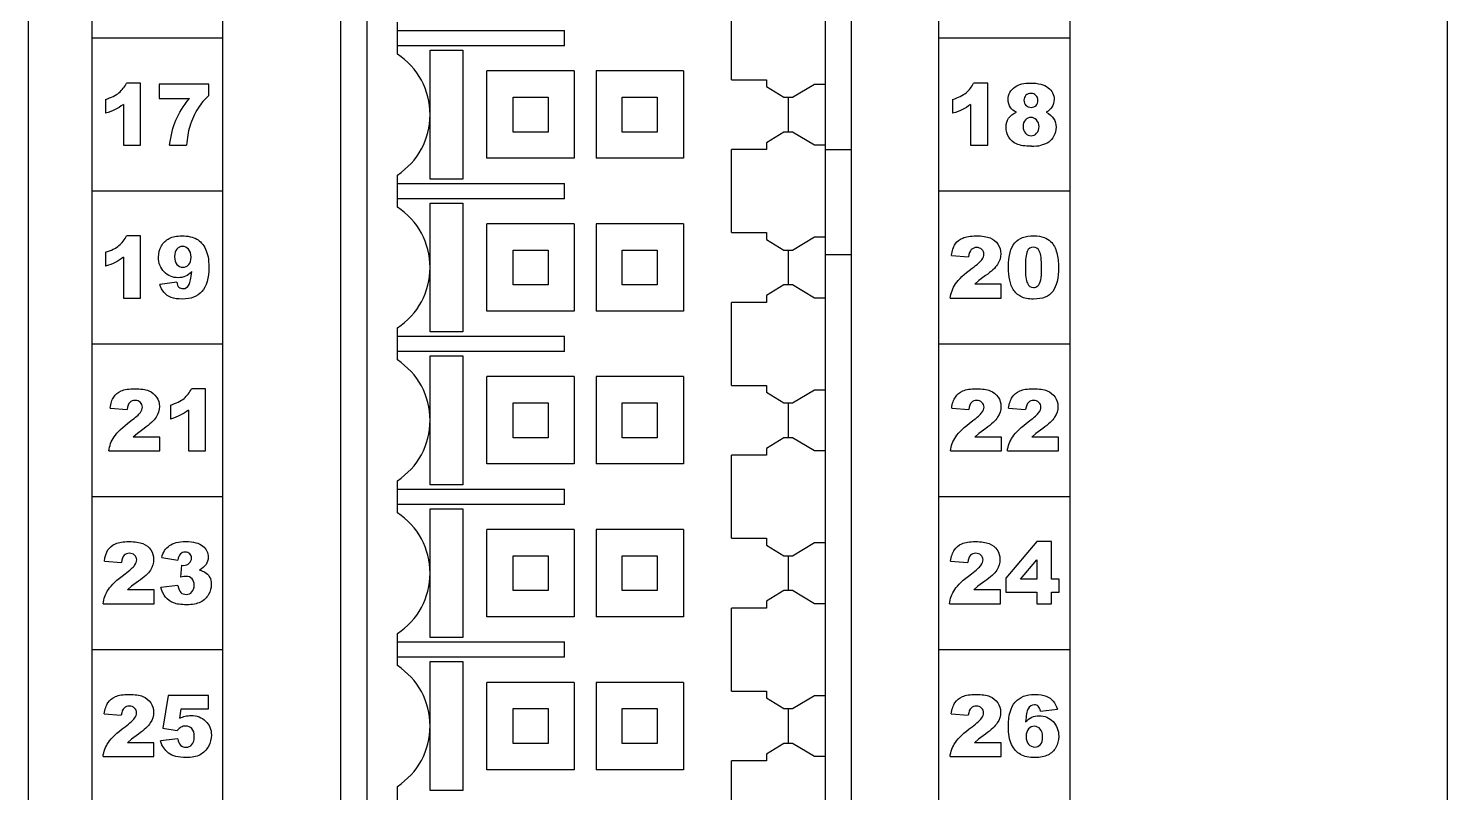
# Model space of a CAD drawing. Header units: millimetres. Extents: x 33 to 632, y -490 to 20.
# Drawn here: x 79.75 to 112.25, y -437.03 to -419.53 of the extents above; entities that cross this region are included whole.
import ezdxf

# ---------------------------------------------------------------- set-up
doc = ezdxf.new("R2010")
doc.units = ezdxf.units.MM
for name, color, linetype in [('1728620000_DXF_CONTINUOUS_LINE', 7, 'Continuous'), ('176260PIN_ASDXF_CONTINUOUS_LINE', 7, 'Continuous'), ('AOMJ712I_002DXF_CONTINUOUS_LINE', 7, 'Continuous')]:
    doc.layers.add(name, color=color, linetype=linetype)

# ---------------------------------------------------------------- blocks, each defined once
blk = doc.blocks.new('MOD_AOM712i')
at = {"layer": '1728620000_DXF_CONTINUOUS_LINE', "color": 7, "linetype": 'Continuous'}
for p, q in [((7.5, 85.75), (7.5, 15.75)), ((18, 15.75), (18, 85.75)), ((15.85, 53.3), (15.85, 55.2)), ((8.2, 53.883), (8.2, 54.617)), ((8.2, 54.425), (12.025, 54.425)), ((12.025, 54.075), (12.025, 54.425)), ((12.025, 54.075), (8.2, 54.075)), ((8.95, 53.975), (9.702, 53.975)), ((8.95, 52.504), (8.95, 53.975)), ((9.702, 53.975), (9.702, 51.025)), ((12.25, 53.5), (10.25, 53.5)), ((10.25, 51.5), (10.25, 53.5)), ((12.25, 53.5), (12.25, 51.5)), ((14.75, 53.5), (12.75, 53.5)), ((12.75, 53.5), (12.75, 51.5)), ((14.75, 53.5), (14.75, 51.5)), ((15.85, 53.3), (16.65, 53.3)), ((16.65, 53.3), (16.65, 53.142)), ((16.65, 53.142), (17.053, 52.9)), ((17.25, 52.9), (17.75, 53.2)), ((17.75, 53.2), (18, 53.2)), ((10.85, 52.9), (11.65, 52.9)), ((10.85, 52.1), (10.85, 52.9)), ((11.65, 52.9), (11.65, 52.1)), ((13.35, 52.9), (14.15, 52.9)), ((13.35, 52.1), (13.35, 52.9)), ((14.15, 52.9), (14.15, 52.1)), ((17.053, 52.9), (17.25, 52.9)), ((17.15, 52.9), (17.15, 52.1)), ((8.95, 51.025), (8.95, 52.496)), ((11.65, 52.1), (10.85, 52.1)), ((14.15, 52.1), (13.35, 52.1)), ((17.053, 52.1), (16.65, 51.858)), ((17.25, 52.1), (17.053, 52.1)), ((17.75, 51.8), (17.25, 52.1)), ((16.65, 51.7), (15.85, 51.7)), ((15.85, 49.8), (15.85, 51.7)), ((16.65, 51.858), (16.65, 51.7)), ((18, 51.8), (17.75, 51.8)), ((12.25, 51.5), (10.25, 51.5)), ((14.75, 51.5), (12.75, 51.5)), ((8.2, 50.383), (8.2, 51.117)), ((8.2, 50.925), (12.025, 50.925)), ((9.702, 51.025), (8.95, 51.025)), ((12.025, 50.575), (12.025, 50.925)), ((12.025, 50.575), (8.2, 50.575)), ((8.95, 50.475), (9.702, 50.475)), ((8.95, 49.004), (8.95, 50.475)), ((9.702, 50.475), (9.702, 47.525)), ((12.25, 50), (10.25, 50)), ((10.25, 48), (10.25, 50)), ((12.25, 50), (12.25, 48)), ((14.75, 50), (12.75, 50)), ((12.75, 50), (12.75, 48)), ((14.75, 50), (14.75, 48)), ((15.85, 49.8), (16.65, 49.8)), ((16.65, 49.8), (16.65, 49.642)), ((10.85, 49.4), (11.65, 49.4)), ((10.85, 48.6), (10.85, 49.4)), ((11.65, 49.4), (11.65, 48.6)), ((13.35, 49.4), (14.15, 49.4)), ((13.35, 48.6), (13.35, 49.4)), ((14.15, 49.4), (14.15, 48.6)), ((16.65, 49.642), (17.053, 49.4)), ((17.053, 49.4), (17.25, 49.4)), ((17.15, 49.4), (17.15, 48.6)), ((17.25, 49.4), (17.75, 49.7)), ((17.75, 49.7), (18, 49.7)), ((8.95, 47.525), (8.95, 48.996)), ((11.65, 48.6), (10.85, 48.6)), ((14.15, 48.6), (13.35, 48.6)), ((17.053, 48.6), (16.65, 48.358)), ((17.25, 48.6), (17.053, 48.6)), ((17.75, 48.3), (17.25, 48.6)), ((16.65, 48.2), (15.85, 48.2)), ((15.85, 46.3), (15.85, 48.2)), ((16.65, 48.358), (16.65, 48.2)), ((18, 48.3), (17.75, 48.3)), ((12.25, 48), (10.25, 48)), ((14.75, 48), (12.75, 48)), ((8.2, 46.883), (8.2, 47.617)), ((9.702, 47.525), (8.95, 47.525)), ((8.2, 47.425), (12.025, 47.425)), ((12.025, 47.075), (12.025, 47.425)), ((12.025, 47.075), (8.2, 47.075)), ((8.95, 46.975), (9.702, 46.975)), ((8.95, 45.504), (8.95, 46.975)), ((9.702, 46.975), (9.702, 44.025)), ((12.25, 46.5), (10.25, 46.5)), ((10.25, 44.5), (10.25, 46.5)), ((12.25, 46.5), (12.25, 44.5)), ((14.75, 46.5), (12.75, 46.5)), ((12.75, 46.5), (12.75, 44.5)), ((14.75, 46.5), (14.75, 44.5)), ((15.85, 46.3), (16.65, 46.3)), ((16.65, 46.3), (16.65, 46.142)), ((17.25, 45.9), (17.75, 46.2)), ((17.75, 46.2), (18, 46.2)), ((10.85, 45.9), (11.65, 45.9)), ((10.85, 45.1), (10.85, 45.9)), ((11.65, 45.9), (11.65, 45.1)), ((13.35, 45.9), (14.15, 45.9)), ((13.35, 45.1), (13.35, 45.9)), ((14.15, 45.9), (14.15, 45.1)), ((16.65, 46.142), (17.053, 45.9)), ((17.053, 45.9), (17.25, 45.9)), ((17.15, 45.9), (17.15, 45.1)), ((8.95, 44.025), (8.95, 45.496)), ((11.65, 45.1), (10.85, 45.1)), ((14.15, 45.1), (13.35, 45.1)), ((17.053, 45.1), (16.65, 44.858)), ((16.65, 44.858), (16.65, 44.7)), ((17.25, 45.1), (17.053, 45.1)), ((17.75, 44.8), (17.25, 45.1)), ((16.65, 44.7), (15.85, 44.7)), ((15.85, 42.8), (15.85, 44.7)), ((18, 44.8), (17.75, 44.8)), ((12.25, 44.5), (10.25, 44.5)), ((14.75, 44.5), (12.75, 44.5)), ((8.2, 43.383), (8.2, 44.117)), ((8.2, 43.925), (12.025, 43.925)), ((9.702, 44.025), (8.95, 44.025)), ((12.025, 43.575), (12.025, 43.925)), ((12.025, 43.575), (8.2, 43.575)), ((8.95, 43.475), (9.702, 43.475)), ((8.95, 42.004), (8.95, 43.475)), ((9.702, 43.475), (9.702, 40.525)), ((12.25, 43), (10.25, 43)), ((10.25, 41), (10.25, 43)), ((12.25, 43), (12.25, 41)), ((14.75, 43), (12.75, 43)), ((12.75, 43), (12.75, 41)), ((14.75, 43), (14.75, 41)), ((15.85, 42.8), (16.65, 42.8)), ((16.65, 42.8), (16.65, 42.642)), ((16.65, 42.642), (17.053, 42.4)), ((17.25, 42.4), (17.75, 42.7)), ((17.75, 42.7), (18, 42.7)), ((10.85, 42.4), (11.65, 42.4)), ((10.85, 41.6), (10.85, 42.4)), ((11.65, 42.4), (11.65, 41.6)), ((13.35, 42.4), (14.15, 42.4)), ((13.35, 41.6), (13.35, 42.4)), ((14.15, 42.4), (14.15, 41.6)), ((17.053, 42.4), (17.25, 42.4)), ((17.15, 42.4), (17.15, 41.6)), ((8.95, 40.525), (8.95, 41.996)), ((11.65, 41.6), (10.85, 41.6)), ((14.15, 41.6), (13.35, 41.6)), ((17.053, 41.6), (16.65, 41.358)), ((17.25, 41.6), (17.053, 41.6)), ((17.75, 41.3), (17.25, 41.6)), ((16.65, 41.358), (16.65, 41.2)), ((18, 41.3), (17.75, 41.3)), ((12.25, 41), (10.25, 41)), ((14.75, 41), (12.75, 41)), ((16.65, 41.2), (15.85, 41.2)), ((15.85, 39.3), (15.85, 41.2)), ((8.2, 39.883), (8.2, 40.617)), ((8.2, 40.425), (12.025, 40.425)), ((9.702, 40.525), (8.95, 40.525)), ((12.025, 40.075), (12.025, 40.425)), ((12.025, 40.075), (8.2, 40.075)), ((8.95, 39.975), (9.702, 39.975)), ((8.95, 38.504), (8.95, 39.975)), ((9.702, 39.975), (9.702, 37.025)), ((12.25, 39.5), (10.25, 39.5)), ((10.25, 37.5), (10.25, 39.5)), ((12.25, 39.5), (12.25, 37.5)), ((14.75, 39.5), (12.75, 39.5)), ((12.75, 39.5), (12.75, 37.5)), ((14.75, 39.5), (14.75, 37.5)), ((15.85, 39.3), (16.65, 39.3)), ((16.65, 39.3), (16.65, 39.142)), ((16.65, 39.142), (17.053, 38.9)), ((17.25, 38.9), (17.75, 39.2)), ((17.75, 39.2), (18, 39.2)), ((10.85, 38.9), (11.65, 38.9)), ((10.85, 38.1), (10.85, 38.9)), ((11.65, 38.9), (11.65, 38.1)), ((13.35, 38.9), (14.15, 38.9)), ((13.35, 38.1), (13.35, 38.9)), ((14.15, 38.9), (14.15, 38.1)), ((17.053, 38.9), (17.25, 38.9)), ((17.15, 38.9), (17.15, 38.1)), ((8.95, 37.025), (8.95, 38.496)), ((11.65, 38.1), (10.85, 38.1)), ((14.15, 38.1), (13.35, 38.1)), ((17.053, 38.1), (16.65, 37.858)), ((17.25, 38.1), (17.053, 38.1)), ((17.75, 37.8), (17.25, 38.1)), ((16.65, 37.7), (15.85, 37.7)), ((15.85, 35.8), (15.85, 37.7)), ((16.65, 37.858), (16.65, 37.7)), ((18, 37.8), (17.75, 37.8)), ((12.25, 37.5), (10.25, 37.5)), ((14.75, 37.5), (12.75, 37.5)), ((8.2, 36.383), (8.2, 37.117)), ((9.702, 37.025), (8.95, 37.025))]:
    blk.add_line(p, q, dxfattribs=at)
for centre in [(7.3, 52.5), (7.3, 49), (7.3, 45.5), (7.3, 42), (7.3, 38.5)]:
    blk.add_arc(centre, 1.65, 303.0557, 56.9443, dxfattribs=at)
at = {"layer": '176260PIN_ASDXF_CONTINUOUS_LINE', "color": 7, "linetype": 'Continuous'}
for p, q in [((18, 51.7), (18.6, 51.7)), ((18, 51.7), (18.6, 51.7)), ((18, 49.3), (18.6, 49.3)), ((18, 49.3), (18.6, 49.3))]:
    blk.add_line(p, q, dxfattribs=at)
at = {"layer": 'AOMJ712I_002DXF_CONTINUOUS_LINE', "color": 7, "linetype": 'Continuous'}
for p, q in [((-0.25, 6), (-0.25, 91.9)), ((32.25, 6), (32.25, 91.9)), ((6.9, 85.35), (6.9, 16.15)), ((18.6, 16.15), (18.6, 85.35))]:
    blk.add_line(p, q, dxfattribs=at)
at = {"layer": 'AOMJ712I_002DXF_CONTINUOUS_LINE', "color": 4, "linetype": 'Continuous'}
for p, q in [((1.2, 82.25), (1.2, 19.25)), ((4.2, 19.25), (4.2, 82.25)), ((20.6, 19.25), (20.6, 82.25)), ((23.6, 82.25), (23.6, 19.25)), ((4.2, 54.25), (1.2, 54.25)), ((23.6, 54.25), (20.6, 54.25)), ((2.318, 53.224), (1.997, 53.224)), ((2.318, 51.8), (2.318, 53.224)), ((2.748, 53.2), (2.748, 52.871)), ((3.884, 53.2), (2.748, 53.2)), ((3.884, 52.937), (3.884, 53.2)), ((21.718, 53.224), (21.396, 53.224)), ((21.718, 51.8), (21.718, 53.224)), ((1.516, 52.849), (1.516, 52.53)), ((1.925, 52.733), (1.925, 51.8)), ((2.748, 52.871), (3.44, 52.871)), ((20.915, 52.849), (20.915, 52.53)), ((21.324, 52.733), (21.324, 51.8)), ((1.925, 51.8), (2.318, 51.8)), ((2.984, 51.8), (3.372, 51.8)), ((21.324, 51.8), (21.718, 51.8)), ((4.2, 50.75), (1.2, 50.75)), ((23.6, 50.75), (20.6, 50.75)), ((2.319, 49.724), (1.997, 49.724)), ((2.319, 48.3), (2.319, 49.724)), ((1.517, 49.349), (1.517, 49.03)), ((1.926, 49.233), (1.926, 48.3)), ((20.89, 49.277), (21.28, 49.245)), ((21.671, 48.816), (21.514, 48.702)), ((3.146, 48.663), (2.759, 48.614)), ((21.514, 48.702), (21.421, 48.617)), ((22.028, 48.617), (21.421, 48.617)), ((22.028, 48.3), (22.028, 48.617)), ((1.926, 48.3), (2.319, 48.3)), ((20.861, 48.3), (22.028, 48.3)), ((1.2, 47.25), (4.2, 47.25)), ((20.6, 47.25), (23.6, 47.25)), ((3.807, 46.224), (3.485, 46.224)), ((3.807, 44.8), (3.807, 46.224)), ((3.005, 45.849), (3.005, 45.53)), ((1.621, 45.777), (2.011, 45.745)), ((3.414, 45.733), (3.414, 44.8)), ((20.893, 45.777), (21.283, 45.745)), ((22.197, 45.777), (22.587, 45.745)), ((2.245, 45.202), (2.152, 45.117)), ((2.402, 45.316), (2.245, 45.202)), ((21.517, 45.202), (21.424, 45.117)), ((21.674, 45.316), (21.517, 45.202)), ((22.821, 45.202), (22.728, 45.117)), ((22.978, 45.316), (22.821, 45.202)), ((2.76, 45.117), (2.152, 45.117)), ((2.76, 44.8), (2.76, 45.117)), ((22.031, 45.117), (21.424, 45.117)), ((22.031, 44.8), (22.031, 45.117)), ((23.336, 45.117), (22.728, 45.117)), ((23.336, 44.8), (23.336, 45.117)), ((1.593, 44.8), (2.76, 44.8)), ((3.414, 44.8), (3.807, 44.8)), ((20.864, 44.8), (22.031, 44.8)), ((22.169, 44.8), (23.336, 44.8)), ((4.2, 43.75), (1.2, 43.75)), ((23.6, 43.75), (20.6, 43.75)), ((22.843, 42.724), (22.135, 41.882)), ((23.182, 42.724), (22.843, 42.724)), ((23.182, 41.863), (23.182, 42.724)), ((1.49, 42.277), (1.879, 42.245)), ((2.804, 42.361), (3.171, 42.295)), ((20.87, 42.277), (21.26, 42.245)), ((22.468, 41.863), (22.843, 42.304)), ((22.843, 42.304), (22.843, 41.863)), ((3.255, 42.182), (3.235, 41.905)), ((3.255, 42.182), (3.306, 42.178)), ((2.113, 41.702), (2.021, 41.617)), ((2.628, 41.617), (2.021, 41.617)), ((2.271, 41.816), (2.113, 41.702)), ((2.628, 41.3), (2.628, 41.617)), ((3.171, 41.721), (2.783, 41.67)), ((21.494, 41.702), (21.401, 41.617)), ((22.009, 41.617), (21.401, 41.617)), ((21.651, 41.816), (21.494, 41.702)), ((22.009, 41.3), (22.009, 41.617)), ((22.135, 41.882), (22.135, 41.562)), ((22.843, 41.863), (22.468, 41.863)), ((23.358, 41.863), (23.182, 41.863)), ((23.358, 41.562), (23.358, 41.863)), ((1.461, 41.3), (2.628, 41.3)), ((20.842, 41.3), (22.009, 41.3)), ((22.135, 41.562), (22.843, 41.562)), ((22.843, 41.562), (22.843, 41.3)), ((22.843, 41.3), (23.182, 41.3)), ((23.182, 41.562), (23.358, 41.562)), ((23.182, 41.3), (23.182, 41.562)), ((1.2, 40.25), (4.2, 40.25)), ((20.6, 40.25), (23.6, 40.25)), ((2.95, 39.2), (2.827, 38.447)), ((3.874, 39.2), (2.95, 39.2)), ((3.874, 38.89), (3.874, 39.2)), ((1.488, 38.777), (1.878, 38.745)), ((3.215, 38.68), (3.248, 38.89)), ((3.248, 38.89), (3.874, 38.89)), ((20.884, 38.777), (21.274, 38.745)), ((22.928, 38.837), (23.315, 38.885)), ((2.827, 38.447), (3.158, 38.4)), ((2.112, 38.202), (2.019, 38.117)), ((2.626, 38.117), (2.019, 38.117)), ((2.269, 38.316), (2.112, 38.202)), ((2.626, 37.8), (2.626, 38.117)), ((3.17, 38.206), (2.776, 38.163)), ((21.508, 38.202), (21.415, 38.117)), ((22.023, 38.117), (21.415, 38.117)), ((21.665, 38.316), (21.508, 38.202)), ((22.023, 37.8), (22.023, 38.117)), ((1.459, 37.8), (2.626, 37.8)), ((20.856, 37.8), (22.023, 37.8))]:
    blk.add_line(p, q, dxfattribs=at)
blk.add_arc((22.72, 52.847), 1.071, 270.0061, 282.0044, dxfattribs=at)
for points in [[(1.516, 52.849), (1.648, 52.891), (1.751, 52.942), (1.825, 53.002)], [(1.825, 53.002), (1.897, 53.062), (1.955, 53.136), (1.997, 53.224)], [(20.915, 52.849), (21.047, 52.891), (21.15, 52.942), (21.224, 53.002)], [(21.224, 53.002), (21.296, 53.062), (21.354, 53.136), (21.396, 53.224)], [(22.184, 52.85), (22.184, 52.967), (22.238, 53.063), (22.349, 53.138)], [(22.349, 53.138), (22.435, 53.195), (22.548, 53.224), (22.69, 53.224)], [(22.709, 52.987), (22.661, 52.987), (22.623, 52.972), (22.593, 52.942)], [(22.69, 53.224), (22.877, 53.224), (23.014, 53.188), (23.104, 53.117)], [(22.823, 52.941), (22.793, 52.972), (22.755, 52.987), (22.709, 52.987)], [(23.104, 53.117), (23.194, 53.045), (23.239, 52.956), (23.239, 52.848)], [(1.925, 52.733), (1.861, 52.684), (1.799, 52.645), (1.74, 52.615)], [(3.128, 52.375), (3.193, 52.53), (3.297, 52.695), (3.44, 52.871)], [(3.884, 52.937), (3.784, 52.848), (3.702, 52.751), (3.636, 52.648)], [(21.324, 52.733), (21.26, 52.684), (21.198, 52.645), (21.139, 52.615)], [(22.241, 52.661), (22.203, 52.716), (22.184, 52.779), (22.184, 52.85)], [(22.375, 52.553), (22.313, 52.585), (22.269, 52.621), (22.241, 52.661)], [(22.593, 52.942), (22.564, 52.913), (22.549, 52.874), (22.549, 52.828)], [(22.549, 52.828), (22.549, 52.779), (22.564, 52.74), (22.594, 52.71)], [(22.594, 52.71), (22.625, 52.68), (22.665, 52.666), (22.715, 52.666)], [(22.715, 52.666), (22.759, 52.666), (22.797, 52.68), (22.826, 52.71)], [(22.868, 52.824), (22.868, 52.871), (22.853, 52.911), (22.823, 52.941)], [(22.826, 52.71), (22.854, 52.739), (22.868, 52.777), (22.868, 52.824)], [(23.185, 52.671), (23.159, 52.63), (23.117, 52.591), (23.059, 52.553)], [(23.239, 52.848), (23.239, 52.785), (23.221, 52.725), (23.185, 52.671)], [(1.74, 52.615), (1.681, 52.585), (1.606, 52.556), (1.516, 52.53)], [(2.984, 51.8), (3.015, 52.028), (3.062, 52.22), (3.128, 52.375)], [(3.636, 52.648), (3.556, 52.522), (3.492, 52.382), (3.445, 52.227)], [(21.139, 52.615), (21.08, 52.585), (21.005, 52.556), (20.915, 52.53)], [(22.141, 52.212), (22.141, 52.294), (22.16, 52.362), (22.198, 52.42)], [(22.198, 52.42), (22.236, 52.477), (22.294, 52.521), (22.375, 52.553)], [(22.582, 52.38), (22.545, 52.341), (22.528, 52.29), (22.528, 52.225)], [(22.709, 52.437), (22.66, 52.437), (22.618, 52.418), (22.582, 52.38)], [(22.837, 52.378), (22.8, 52.417), (22.758, 52.437), (22.709, 52.437)], [(22.894, 52.226), (22.894, 52.287), (22.875, 52.338), (22.837, 52.378)], [(23.059, 52.553), (23.135, 52.516), (23.191, 52.468), (23.228, 52.408)], [(23.228, 52.408), (23.266, 52.348), (23.285, 52.282), (23.285, 52.21)], [(3.445, 52.227), (3.409, 52.107), (3.384, 51.964), (3.372, 51.8)], [(22.201, 51.983), (22.161, 52.051), (22.141, 52.128), (22.141, 52.212)], [(22.528, 52.225), (22.528, 52.163), (22.546, 52.112), (22.584, 52.073)], [(22.584, 52.073), (22.622, 52.034), (22.665, 52.015), (22.714, 52.015)], [(22.714, 52.015), (22.759, 52.015), (22.801, 52.034), (22.838, 52.074)], [(22.838, 52.074), (22.875, 52.114), (22.894, 52.165), (22.894, 52.226)], [(23.236, 52.013), (23.203, 51.952), (23.164, 51.905), (23.118, 51.872)], [(23.285, 52.21), (23.285, 52.139), (23.268, 52.074), (23.236, 52.013)], [(22.38, 51.829), (22.302, 51.863), (22.242, 51.915), (22.201, 51.983)], [(22.72, 51.776), (22.571, 51.776), (22.459, 51.794), (22.38, 51.829)], [(23.118, 51.872), (23.071, 51.839), (23.012, 51.814), (22.943, 51.8)], [(1.517, 49.349), (1.649, 49.391), (1.752, 49.442), (1.825, 49.502)], [(1.825, 49.502), (1.898, 49.562), (1.955, 49.636), (1.997, 49.724)], [(2.73, 49.238), (2.73, 49.33), (2.752, 49.415), (2.795, 49.492)], [(2.795, 49.492), (2.839, 49.568), (2.9, 49.626), (2.977, 49.665)], [(2.977, 49.665), (3.053, 49.704), (3.151, 49.724), (3.267, 49.724)], [(3.15, 49.423), (3.115, 49.384), (3.099, 49.326), (3.099, 49.248)], [(3.279, 49.481), (3.227, 49.481), (3.184, 49.461), (3.15, 49.423)], [(3.267, 49.724), (3.407, 49.724), (3.519, 49.699), (3.604, 49.651)], [(3.418, 49.416), (3.38, 49.459), (3.333, 49.481), (3.279, 49.481)], [(3.475, 49.239), (3.475, 49.314), (3.456, 49.373), (3.418, 49.416)], [(3.604, 49.651), (3.688, 49.604), (3.756, 49.527), (3.807, 49.422)], [(3.807, 49.422), (3.857, 49.317), (3.883, 49.18), (3.883, 49.008)], [(20.89, 49.277), (20.905, 49.386), (20.933, 49.472), (20.974, 49.533)], [(20.974, 49.533), (21.014, 49.594), (21.071, 49.642), (21.146, 49.674)], [(21.146, 49.674), (21.22, 49.707), (21.323, 49.724), (21.454, 49.724)], [(21.343, 49.41), (21.311, 49.379), (21.29, 49.324), (21.28, 49.245)], [(21.465, 49.457), (21.415, 49.457), (21.374, 49.441), (21.343, 49.41)], [(21.454, 49.724), (21.591, 49.724), (21.697, 49.708), (21.773, 49.677)], [(21.583, 49.412), (21.552, 49.442), (21.513, 49.457), (21.465, 49.457)], [(21.631, 49.303), (21.631, 49.345), (21.615, 49.381), (21.583, 49.412)], [(21.773, 49.677), (21.85, 49.646), (21.909, 49.598), (21.953, 49.533)], [(21.953, 49.533), (21.997, 49.468), (22.019, 49.396), (22.019, 49.316)], [(22.195, 49.006), (22.195, 49.271), (22.242, 49.457), (22.338, 49.564)], [(22.338, 49.564), (22.433, 49.67), (22.579, 49.724), (22.776, 49.724)], [(22.763, 49.465), (22.698, 49.465), (22.652, 49.432), (22.623, 49.367)], [(22.904, 49.369), (22.873, 49.433), (22.826, 49.465), (22.763, 49.465)], [(22.776, 49.724), (22.87, 49.724), (22.947, 49.711), (23.008, 49.688)], [(23.008, 49.688), (23.068, 49.666), (23.118, 49.635), (23.156, 49.598)], [(23.156, 49.598), (23.194, 49.561), (23.224, 49.521), (23.246, 49.48)], [(23.246, 49.48), (23.268, 49.439), (23.286, 49.392), (23.299, 49.337)], [(1.74, 49.115), (1.681, 49.085), (1.607, 49.056), (1.517, 49.03)], [(1.926, 49.233), (1.862, 49.184), (1.799, 49.145), (1.74, 49.115)], [(2.858, 48.899), (2.773, 48.989), (2.73, 49.101), (2.73, 49.238)], [(3.099, 49.248), (3.099, 49.17), (3.116, 49.11), (3.151, 49.069)], [(3.421, 49.067), (3.457, 49.107), (3.475, 49.164), (3.475, 49.239)], [(21.365, 48.985), (21.478, 49.069), (21.551, 49.134), (21.583, 49.178)], [(21.583, 49.178), (21.615, 49.222), (21.631, 49.263), (21.631, 49.303)], [(22.019, 49.316), (22.019, 49.23), (21.993, 49.149), (21.944, 49.071)], [(22.623, 49.367), (22.595, 49.302), (22.58, 49.18), (22.58, 49.005)], [(22.952, 48.994), (22.952, 49.18), (22.936, 49.305), (22.904, 49.369)], [(23.299, 49.337), (23.325, 49.232), (23.339, 49.123), (23.339, 49.011)], [(3.177, 48.766), (3.05, 48.766), (2.944, 48.81), (2.858, 48.899)], [(3.151, 49.069), (3.187, 49.027), (3.231, 49.007), (3.284, 49.007)], [(3.347, 48.799), (3.297, 48.777), (3.241, 48.766), (3.177, 48.766)], [(3.284, 49.007), (3.339, 49.007), (3.385, 49.027), (3.421, 49.067)], [(3.49, 48.905), (3.443, 48.857), (3.395, 48.821), (3.347, 48.799)], [(3.432, 48.61), (3.457, 48.655), (3.476, 48.754), (3.49, 48.905)], [(3.883, 49.008), (3.883, 48.755), (3.83, 48.569), (3.723, 48.452)], [(20.983, 48.625), (21.05, 48.726), (21.177, 48.846), (21.365, 48.985)], [(21.944, 49.071), (21.894, 48.993), (21.803, 48.908), (21.671, 48.816)], [(22.222, 48.709), (22.203, 48.798), (22.195, 48.897), (22.195, 49.006)], [(22.58, 49.005), (22.58, 48.826), (22.596, 48.704), (22.627, 48.639)], [(22.931, 48.714), (22.944, 48.774), (22.952, 48.867), (22.952, 48.994)], [(23.339, 49.011), (23.339, 48.756), (23.296, 48.57), (23.21, 48.453)], [(2.857, 48.428), (2.815, 48.478), (2.782, 48.54), (2.759, 48.614)], [(3.018, 48.315), (2.953, 48.34), (2.9, 48.378), (2.857, 48.428)], [(3.146, 48.663), (3.156, 48.608), (3.173, 48.57), (3.197, 48.548)], [(3.197, 48.548), (3.221, 48.525), (3.251, 48.515), (3.286, 48.515)], [(3.723, 48.452), (3.617, 48.334), (3.47, 48.276), (3.282, 48.276)], [(3.286, 48.515), (3.348, 48.515), (3.397, 48.546), (3.432, 48.61)], [(20.861, 48.3), (20.875, 48.415), (20.915, 48.523), (20.983, 48.625)], [(22.301, 48.497), (22.267, 48.549), (22.241, 48.619), (22.222, 48.709)], [(22.48, 48.332), (22.408, 48.37), (22.347, 48.425), (22.301, 48.497)], [(22.627, 48.639), (22.659, 48.574), (22.705, 48.542), (22.765, 48.542)], [(22.765, 48.542), (22.804, 48.542), (22.838, 48.555), (22.867, 48.583)], [(23.21, 48.453), (23.124, 48.334), (22.976, 48.276), (22.766, 48.276)], [(22.867, 48.583), (22.895, 48.61), (22.917, 48.654), (22.931, 48.714)], [(3.282, 48.276), (3.17, 48.276), (3.082, 48.289), (3.018, 48.315)], [(22.766, 48.276), (22.647, 48.276), (22.553, 48.295), (22.48, 48.332)], [(1.705, 46.033), (1.745, 46.094), (1.803, 46.142), (1.877, 46.174)], [(1.877, 46.174), (1.952, 46.207), (2.054, 46.224), (2.186, 46.224)], [(2.186, 46.224), (2.322, 46.224), (2.428, 46.208), (2.505, 46.177)], [(2.505, 46.177), (2.581, 46.146), (2.64, 46.098), (2.684, 46.033)], [(3.314, 46.002), (3.386, 46.062), (3.443, 46.136), (3.485, 46.224)], [(20.977, 46.033), (21.017, 46.094), (21.074, 46.142), (21.149, 46.174)], [(21.149, 46.174), (21.223, 46.207), (21.326, 46.224), (21.457, 46.224)], [(21.457, 46.224), (21.594, 46.224), (21.7, 46.208), (21.776, 46.177)], [(21.776, 46.177), (21.853, 46.146), (21.912, 46.098), (21.956, 46.033)], [(22.281, 46.033), (22.322, 46.094), (22.379, 46.142), (22.453, 46.174)], [(22.453, 46.174), (22.528, 46.207), (22.63, 46.224), (22.762, 46.224)], [(22.762, 46.224), (22.898, 46.224), (23.004, 46.208), (23.081, 46.177)], [(23.081, 46.177), (23.157, 46.146), (23.216, 46.098), (23.26, 46.033)], [(1.621, 45.777), (1.637, 45.886), (1.664, 45.972), (1.705, 46.033)], [(2.074, 45.91), (2.042, 45.879), (2.021, 45.824), (2.011, 45.745)], [(2.196, 45.957), (2.147, 45.957), (2.106, 45.941), (2.074, 45.91)], [(2.315, 45.912), (2.283, 45.942), (2.244, 45.957), (2.196, 45.957)], [(2.362, 45.803), (2.362, 45.845), (2.346, 45.881), (2.315, 45.912)], [(2.684, 46.033), (2.728, 45.968), (2.75, 45.896), (2.75, 45.816)], [(3.005, 45.849), (3.137, 45.891), (3.24, 45.942), (3.314, 46.002)], [(20.893, 45.777), (20.908, 45.886), (20.936, 45.972), (20.977, 46.033)], [(21.346, 45.91), (21.314, 45.879), (21.293, 45.824), (21.283, 45.745)], [(21.468, 45.957), (21.418, 45.957), (21.377, 45.941), (21.346, 45.91)], [(21.586, 45.912), (21.555, 45.942), (21.516, 45.957), (21.468, 45.957)], [(21.634, 45.803), (21.634, 45.845), (21.618, 45.881), (21.586, 45.912)], [(21.956, 46.033), (22, 45.968), (22.022, 45.896), (22.022, 45.816)], [(22.197, 45.777), (22.213, 45.886), (22.24, 45.972), (22.281, 46.033)], [(22.65, 45.91), (22.619, 45.879), (22.598, 45.824), (22.587, 45.745)], [(22.772, 45.957), (22.723, 45.957), (22.682, 45.941), (22.65, 45.91)], [(22.891, 45.912), (22.859, 45.942), (22.82, 45.957), (22.772, 45.957)], [(22.938, 45.803), (22.938, 45.845), (22.922, 45.881), (22.891, 45.912)], [(23.26, 46.033), (23.304, 45.968), (23.326, 45.896), (23.326, 45.816)], [(2.096, 45.485), (2.21, 45.569), (2.282, 45.634), (2.314, 45.678)], [(2.314, 45.678), (2.346, 45.722), (2.362, 45.763), (2.362, 45.803)], [(2.675, 45.571), (2.625, 45.493), (2.534, 45.408), (2.402, 45.316)], [(2.75, 45.816), (2.75, 45.73), (2.724, 45.649), (2.675, 45.571)], [(3.229, 45.615), (3.169, 45.585), (3.095, 45.556), (3.005, 45.53)], [(3.414, 45.733), (3.35, 45.684), (3.288, 45.645), (3.229, 45.615)], [(21.368, 45.485), (21.481, 45.569), (21.554, 45.634), (21.586, 45.678)], [(21.586, 45.678), (21.618, 45.722), (21.634, 45.763), (21.634, 45.803)], [(21.946, 45.571), (21.897, 45.493), (21.806, 45.408), (21.674, 45.316)], [(22.022, 45.816), (22.022, 45.73), (21.996, 45.649), (21.946, 45.571)], [(22.672, 45.485), (22.786, 45.569), (22.858, 45.634), (22.89, 45.678)], [(22.89, 45.678), (22.922, 45.722), (22.938, 45.763), (22.938, 45.803)], [(23.251, 45.571), (23.201, 45.493), (23.11, 45.408), (22.978, 45.316)], [(23.326, 45.816), (23.326, 45.73), (23.3, 45.649), (23.251, 45.571)], [(1.714, 45.125), (1.782, 45.226), (1.909, 45.346), (2.096, 45.485)], [(20.986, 45.125), (21.053, 45.226), (21.18, 45.346), (21.368, 45.485)], [(22.29, 45.125), (22.358, 45.226), (22.485, 45.346), (22.672, 45.485)], [(1.593, 44.8), (1.606, 44.915), (1.646, 45.023), (1.714, 45.125)], [(20.864, 44.8), (20.878, 44.915), (20.918, 45.023), (20.986, 45.125)], [(22.169, 44.8), (22.182, 44.915), (22.222, 45.023), (22.29, 45.125)], [(1.573, 42.533), (1.614, 42.594), (1.671, 42.642), (1.745, 42.674)], [(1.745, 42.674), (1.82, 42.707), (1.922, 42.724), (2.054, 42.724)], [(2.054, 42.724), (2.191, 42.724), (2.297, 42.708), (2.373, 42.677)], [(2.373, 42.677), (2.449, 42.646), (2.509, 42.598), (2.552, 42.533)], [(2.804, 42.361), (2.834, 42.477), (2.892, 42.567), (2.98, 42.63)], [(2.98, 42.63), (3.066, 42.692), (3.189, 42.724), (3.349, 42.724)], [(3.349, 42.724), (3.531, 42.724), (3.663, 42.689), (3.745, 42.621)], [(3.745, 42.621), (3.826, 42.553), (3.867, 42.468), (3.867, 42.365)], [(20.954, 42.533), (20.995, 42.594), (21.052, 42.642), (21.126, 42.674)], [(21.126, 42.674), (21.201, 42.707), (21.303, 42.724), (21.435, 42.724)], [(21.435, 42.724), (21.571, 42.724), (21.677, 42.708), (21.754, 42.677)], [(21.754, 42.677), (21.83, 42.646), (21.889, 42.598), (21.933, 42.533)], [(1.49, 42.277), (1.505, 42.386), (1.533, 42.472), (1.573, 42.533)], [(1.942, 42.41), (1.911, 42.379), (1.89, 42.324), (1.879, 42.245)], [(2.064, 42.457), (2.015, 42.457), (1.974, 42.441), (1.942, 42.41)], [(2.183, 42.412), (2.151, 42.442), (2.112, 42.457), (2.064, 42.457)], [(2.231, 42.303), (2.231, 42.345), (2.214, 42.381), (2.183, 42.412)], [(2.183, 42.178), (2.214, 42.222), (2.231, 42.263), (2.231, 42.303)], [(2.618, 42.316), (2.618, 42.23), (2.593, 42.149), (2.543, 42.071)], [(2.552, 42.533), (2.596, 42.468), (2.618, 42.396), (2.618, 42.316)], [(3.23, 42.44), (3.201, 42.413), (3.181, 42.364), (3.171, 42.295)], [(3.341, 42.482), (3.295, 42.482), (3.258, 42.468), (3.23, 42.44)], [(3.446, 42.444), (3.421, 42.469), (3.385, 42.482), (3.341, 42.482)], [(3.433, 42.226), (3.467, 42.259), (3.485, 42.297), (3.485, 42.342)], [(3.485, 42.342), (3.485, 42.384), (3.471, 42.418), (3.446, 42.444)], [(3.867, 42.365), (3.867, 42.304), (3.85, 42.249), (3.818, 42.201)], [(20.87, 42.277), (20.886, 42.386), (20.913, 42.472), (20.954, 42.533)], [(21.323, 42.41), (21.292, 42.379), (21.271, 42.324), (21.26, 42.245)], [(21.445, 42.457), (21.396, 42.457), (21.355, 42.441), (21.323, 42.41)], [(21.564, 42.412), (21.532, 42.442), (21.493, 42.457), (21.445, 42.457)], [(21.563, 42.178), (21.595, 42.222), (21.612, 42.263), (21.612, 42.303)], [(21.612, 42.303), (21.612, 42.345), (21.595, 42.381), (21.564, 42.412)], [(21.999, 42.316), (21.999, 42.23), (21.973, 42.149), (21.924, 42.071)], [(21.933, 42.533), (21.977, 42.468), (21.999, 42.396), (21.999, 42.316)], [(1.582, 41.625), (1.65, 41.726), (1.777, 41.846), (1.964, 41.985)], [(1.964, 41.985), (2.078, 42.069), (2.15, 42.134), (2.183, 42.178)], [(2.543, 42.071), (2.493, 41.993), (2.403, 41.908), (2.271, 41.816)], [(3.361, 41.927), (3.331, 41.927), (3.289, 41.92), (3.235, 41.905)], [(3.306, 42.178), (3.357, 42.178), (3.399, 42.194), (3.433, 42.226)], [(3.497, 41.874), (3.464, 41.909), (3.419, 41.927), (3.361, 41.927)], [(3.818, 42.201), (3.784, 42.151), (3.735, 42.108), (3.668, 42.072)], [(3.668, 42.072), (3.721, 42.058), (3.763, 42.042), (3.792, 42.025)], [(3.792, 42.025), (3.838, 41.996), (3.874, 41.958), (3.9, 41.911)], [(20.963, 41.625), (21.031, 41.726), (21.158, 41.846), (21.345, 41.985)], [(21.345, 41.985), (21.459, 42.069), (21.531, 42.134), (21.563, 42.178)], [(21.924, 42.071), (21.874, 41.993), (21.783, 41.908), (21.651, 41.816)], [(1.461, 41.3), (1.474, 41.415), (1.514, 41.523), (1.582, 41.625)], [(2.891, 41.452), (2.844, 41.509), (2.807, 41.582), (2.783, 41.67)], [(3.171, 41.721), (3.187, 41.643), (3.209, 41.588), (3.242, 41.558)], [(3.495, 41.57), (3.529, 41.608), (3.548, 41.659), (3.548, 41.723)], [(3.548, 41.723), (3.548, 41.788), (3.53, 41.838), (3.497, 41.874)], [(3.939, 41.744), (3.939, 41.662), (3.917, 41.584), (3.875, 41.509)], [(3.9, 41.911), (3.926, 41.864), (3.939, 41.809), (3.939, 41.744)], [(20.842, 41.3), (20.855, 41.415), (20.895, 41.523), (20.963, 41.625)], [(3.073, 41.321), (2.999, 41.351), (2.939, 41.395), (2.891, 41.452)], [(3.375, 41.276), (3.247, 41.276), (3.146, 41.291), (3.073, 41.321)], [(3.242, 41.558), (3.274, 41.527), (3.315, 41.513), (3.365, 41.513)], [(3.365, 41.513), (3.417, 41.513), (3.461, 41.532), (3.495, 41.57)], [(3.691, 41.337), (3.611, 41.297), (3.505, 41.276), (3.375, 41.276)], [(3.875, 41.509), (3.832, 41.435), (3.771, 41.376), (3.691, 41.337)], [(1.488, 38.777), (1.503, 38.886), (1.531, 38.972), (1.572, 39.033)], [(1.572, 39.033), (1.612, 39.094), (1.67, 39.142), (1.744, 39.174)], [(1.744, 39.174), (1.819, 39.207), (1.921, 39.224), (2.053, 39.224)], [(2.053, 39.224), (2.189, 39.224), (2.295, 39.208), (2.371, 39.177)], [(2.371, 39.177), (2.448, 39.146), (2.507, 39.098), (2.551, 39.033)], [(2.551, 39.033), (2.595, 38.968), (2.617, 38.896), (2.617, 38.816)], [(20.884, 38.777), (20.9, 38.886), (20.927, 38.972), (20.968, 39.033)], [(20.968, 39.033), (21.008, 39.094), (21.066, 39.142), (21.14, 39.174)], [(21.14, 39.174), (21.215, 39.207), (21.317, 39.224), (21.449, 39.224)], [(21.449, 39.224), (21.585, 39.224), (21.691, 39.208), (21.768, 39.177)], [(21.768, 39.177), (21.844, 39.146), (21.903, 39.098), (21.947, 39.033)], [(21.947, 39.033), (21.991, 38.968), (22.013, 38.896), (22.013, 38.816)], [(22.191, 38.492), (22.191, 38.744), (22.243, 38.93), (22.35, 39.047)], [(22.35, 39.047), (22.456, 39.165), (22.603, 39.224), (22.792, 39.224)], [(22.792, 39.224), (22.903, 39.224), (22.991, 39.211), (23.056, 39.185)], [(23.056, 39.185), (23.121, 39.159), (23.174, 39.122), (23.217, 39.072)], [(23.217, 39.072), (23.259, 39.022), (23.292, 38.959), (23.315, 38.885)], [(1.941, 38.91), (1.909, 38.879), (1.888, 38.824), (1.878, 38.745)], [(2.063, 38.957), (2.013, 38.957), (1.972, 38.941), (1.941, 38.91)], [(1.963, 38.485), (2.076, 38.569), (2.149, 38.634), (2.181, 38.678)], [(2.181, 38.912), (2.15, 38.942), (2.111, 38.957), (2.063, 38.957)], [(2.229, 38.803), (2.229, 38.845), (2.213, 38.881), (2.181, 38.912)], [(2.181, 38.678), (2.213, 38.722), (2.229, 38.763), (2.229, 38.803)], [(2.617, 38.816), (2.617, 38.73), (2.591, 38.649), (2.542, 38.571)], [(3.215, 38.68), (3.258, 38.7), (3.301, 38.715), (3.343, 38.725)], [(3.343, 38.725), (3.385, 38.735), (3.427, 38.741), (3.469, 38.741)], [(3.469, 38.741), (3.608, 38.741), (3.722, 38.698), (3.809, 38.613)], [(21.337, 38.91), (21.305, 38.879), (21.284, 38.824), (21.274, 38.745)], [(21.459, 38.957), (21.41, 38.957), (21.368, 38.941), (21.337, 38.91)], [(21.359, 38.485), (21.473, 38.569), (21.545, 38.634), (21.577, 38.678)], [(21.578, 38.912), (21.546, 38.942), (21.507, 38.957), (21.459, 38.957)], [(21.577, 38.678), (21.609, 38.722), (21.625, 38.763), (21.625, 38.803)], [(21.625, 38.803), (21.625, 38.845), (21.609, 38.881), (21.578, 38.912)], [(22.013, 38.816), (22.013, 38.73), (21.987, 38.649), (21.938, 38.571)], [(22.641, 38.89), (22.616, 38.844), (22.597, 38.745), (22.585, 38.595)], [(22.585, 38.595), (22.631, 38.642), (22.679, 38.677), (22.728, 38.7)], [(22.789, 38.985), (22.726, 38.985), (22.676, 38.953), (22.641, 38.89)], [(22.728, 38.7), (22.777, 38.723), (22.833, 38.734), (22.898, 38.734)], [(22.876, 38.951), (22.853, 38.974), (22.823, 38.985), (22.789, 38.985)], [(22.928, 38.837), (22.917, 38.891), (22.9, 38.929), (22.876, 38.951)], [(22.898, 38.734), (23.023, 38.734), (23.129, 38.689), (23.214, 38.6)], [(1.581, 38.125), (1.649, 38.226), (1.776, 38.346), (1.963, 38.485)], [(2.542, 38.571), (2.492, 38.493), (2.401, 38.408), (2.269, 38.316)], [(3.244, 38.473), (3.218, 38.459), (3.189, 38.434), (3.158, 38.4)], [(3.353, 38.5), (3.315, 38.5), (3.279, 38.49), (3.244, 38.473)], [(3.495, 38.441), (3.459, 38.48), (3.412, 38.5), (3.353, 38.5)], [(3.549, 38.258), (3.549, 38.341), (3.531, 38.403), (3.495, 38.441)], [(3.809, 38.613), (3.897, 38.529), (3.941, 38.422), (3.941, 38.294)], [(20.977, 38.125), (21.045, 38.226), (21.172, 38.346), (21.359, 38.485)], [(21.938, 38.571), (21.888, 38.493), (21.797, 38.408), (21.665, 38.316)], [(22.266, 38.076), (22.216, 38.181), (22.191, 38.32), (22.191, 38.492)], [(22.653, 38.433), (22.617, 38.393), (22.598, 38.336), (22.598, 38.261)], [(22.789, 38.493), (22.735, 38.493), (22.689, 38.473), (22.653, 38.433)], [(22.922, 38.431), (22.886, 38.472), (22.842, 38.493), (22.789, 38.493)], [(22.976, 38.251), (22.976, 38.329), (22.958, 38.389), (22.922, 38.431)], [(23.214, 38.6), (23.3, 38.511), (23.344, 38.398), (23.344, 38.261)], [(1.459, 37.8), (1.473, 37.915), (1.513, 38.023), (1.581, 38.125)], [(2.848, 37.999), (2.819, 38.043), (2.795, 38.097), (2.776, 38.163)], [(3.17, 38.206), (3.179, 38.143), (3.201, 38.094), (3.236, 38.061)], [(3.236, 38.061), (3.271, 38.029), (3.313, 38.013), (3.362, 38.013)], [(3.362, 38.013), (3.415, 38.013), (3.46, 38.033), (3.495, 38.074)], [(3.495, 38.074), (3.531, 38.115), (3.549, 38.176), (3.549, 38.258)], [(3.873, 38.033), (3.828, 37.949), (3.764, 37.886), (3.682, 37.842)], [(3.941, 38.294), (3.941, 38.203), (3.918, 38.116), (3.873, 38.033)], [(20.856, 37.8), (20.869, 37.915), (20.909, 38.023), (20.977, 38.125)], [(22.469, 37.848), (22.385, 37.895), (22.317, 37.971), (22.266, 38.076)], [(22.598, 38.261), (22.598, 38.185), (22.618, 38.126), (22.656, 38.083)], [(22.656, 38.083), (22.694, 38.04), (22.741, 38.019), (22.796, 38.019)], [(22.796, 38.019), (22.847, 38.019), (22.89, 38.038), (22.924, 38.077)], [(22.924, 38.077), (22.959, 38.115), (22.976, 38.173), (22.976, 38.251)], [(23.344, 38.261), (23.344, 38.169), (23.322, 38.085), (23.278, 38.008)], [(2.96, 37.88), (2.914, 37.915), (2.877, 37.955), (2.848, 37.999)], [(3.128, 37.802), (3.062, 37.819), (3.006, 37.846), (2.96, 37.88)], [(3.366, 37.776), (3.273, 37.776), (3.194, 37.786), (3.128, 37.802)], [(3.682, 37.842), (3.6, 37.798), (3.494, 37.776), (3.366, 37.776)], [(22.807, 37.776), (22.666, 37.776), (22.554, 37.8), (22.469, 37.848)], [(23.097, 37.835), (23.02, 37.796), (22.923, 37.776), (22.807, 37.776)], [(23.278, 38.008), (23.235, 37.932), (23.174, 37.874), (23.097, 37.835)]]:
    blk.add_open_spline(points, degree=3, dxfattribs=at)

msp = doc.modelspace()

# ---------------------------------------------------------------- block references
msp.add_blockref('MOD_AOM712i', (80, -474))

doc.saveas('drawing.dxf')
